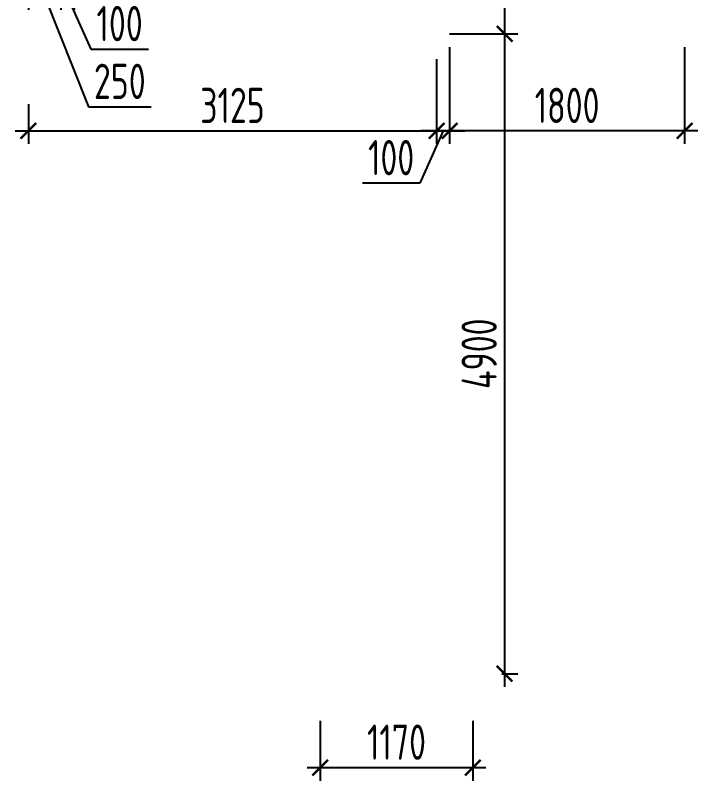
# Model space of a CAD drawing. Header units: millimetres. Extents: x -350007 to 536090, y -888 to 198380.
# Drawn here: x 250526 to 255752, y 54486 to 60347 of the extents above; entities that cross this region are included whole.
import ezdxf

# ---------------------------------------------------------------- set-up
doc = ezdxf.new("R2010")
doc.units = ezdxf.units.MM
doc.layers.add('АР_Размеры нов.', color=15, linetype='Continuous', lineweight=0)
doc.styles.add('ISOCPEUR', font='isocpeur.ttf', dxfattribs={"width": 0.7})
doc.dimstyles.new('R_100', dxfattribs={"dimtxt": 270, "dimasz": 120, "dimexe": 100, "dimexo": 0, "dimgap": 60, "dimtad": 1, "dimdec": 0, "dimrnd": 5, "dimzin": 0, "dimdsep": 46, "dimtxsty": 'ISOCPEUR', "dimblk": 'ARCHTICK', "dimcen": 0, "dimdle": 100, "dimclrd": 256, "dimclre": 256, "dimclrt": 256, "dimadec": 0, "dimazin": 0, "dimtfac": 2, "dimtdec": 0, "dimtofl": 0, "dimtmove": 1, "dimatfit": 3, "dimfxl": 1, "dimtvp": 3, "dimtolj": 1, "dimtzin": 0, "dimarcsym": 0})

# ---------------------------------------------------------------- blocks, each defined once
blk = doc.blocks.new('_ArchTick')
at = {"color": 0, "linetype": 'ByBlock', "const_width": 0.15}
blk.add_lwpolyline([(-0.5, -0.5), (0.5, 0.5)], dxfattribs=at)
blk = doc.blocks.new('*D2642')
at = {"layer": 'Defpoints', "color": 0, "ltscale": 100, "transparency": 16777216}
for p in [(253852.4, 61335.9), (253852.4, 60205.9), (254273.6, 60205.9)]:
    blk.add_point(p, dxfattribs=at)
at = {"layer": 'АР_Размеры нов.', "lineweight": -2, "ltscale": 100, "transparency": 16777216}
for p, q in [((254273.6, 61435.9), (254273.6, 60105.9)), ((253852.4, 61335.9), (254373.6, 61335.9)), ((253852.4, 60205.9), (254373.6, 60205.9))]:
    blk.add_line(p, q, dxfattribs=at)
at = {"layer": 'АР_Размеры нов.', "lineweight": -2, "ltscale": 100, "transparency": 16777216, "xscale": 120, "yscale": 120, "zscale": 120}
for p, rotation in [((254273.6, 61335.9), 90), ((254273.6, 60205.9), 270)]:
    blk.add_blockref('_ArchTick', p, dxfattribs=dict(at, rotation=rotation))
at = {"layer": 'АР_Размеры нов.', "ltscale": 100, "transparency": 16777216, "insert": (254078.6, 60770.9), "char_height": 270, "attachment_point": 5, "rotation": 90, "style": 'ISOCPEUR'}
blk.add_mtext('\\A1;1130', dxfattribs=at)
blk = doc.blocks.new('*D2643')
at = {"layer": 'Defpoints', "color": 0, "ltscale": 100, "transparency": 16777216}
for p in [(253852.3, 60103.6), (255652.5, 60103.6), (253852.3, 59462.2)]:
    blk.add_point(p, dxfattribs=at)
at = {"layer": 'АР_Размеры нов.', "lineweight": -2, "ltscale": 100, "transparency": 16777216}
for p, q in [((253852.3, 60103.6), (253852.3, 59362.2)), ((255652.5, 60103.6), (255652.5, 59362.2)), ((255752.5, 59462.2), (253752.3, 59462.2))]:
    blk.add_line(p, q, dxfattribs=at)
at = {"layer": 'АР_Размеры нов.', "lineweight": -2, "ltscale": 100, "transparency": 16777216, "xscale": 120, "yscale": 120, "zscale": 120, "rotation": 180}
blk.add_blockref('_ArchTick', (253852.3, 59462.2), dxfattribs=at)
at = {"layer": 'АР_Размеры нов.', "lineweight": -2, "ltscale": 100, "transparency": 16777216, "xscale": 120, "yscale": 120, "zscale": 120}
blk.add_blockref('_ArchTick', (255652.5, 59462.2), dxfattribs=at)
at = {"layer": 'АР_Размеры нов.', "ltscale": 100, "transparency": 16777216, "insert": (254752.4, 59657.2), "char_height": 270, "attachment_point": 5, "style": 'ISOCPEUR'}
blk.add_mtext('\\A1;1800', dxfattribs=at)
blk = doc.blocks.new('*D2644')
at = {"layer": 'Defpoints', "color": 0, "ltscale": 100, "transparency": 16777216}
for p in [(253852.4, 60205.7), (254251.5, 55305.7), (254273.6, 55305.7)]:
    blk.add_point(p, dxfattribs=at)
at = {"layer": 'АР_Размеры нов.', "lineweight": -2, "ltscale": 100, "transparency": 16777216}
for p, q in [((254273.6, 60305.7), (254273.6, 55205.7)), ((253852.4, 60205.7), (254373.6, 60205.7)), ((254251.5, 55305.7), (254373.6, 55305.7))]:
    blk.add_line(p, q, dxfattribs=at)
at = {"layer": 'АР_Размеры нов.', "lineweight": -2, "ltscale": 100, "transparency": 16777216, "xscale": 120, "yscale": 120, "zscale": 120}
for p, rotation in [((254273.6, 60205.7), 90), ((254273.6, 55305.7), 270)]:
    blk.add_blockref('_ArchTick', p, dxfattribs=dict(at, rotation=rotation))
at = {"layer": 'АР_Размеры нов.', "ltscale": 100, "transparency": 16777216, "insert": (254078.6, 57755.7), "char_height": 270, "attachment_point": 5, "rotation": 90, "style": 'ISOCPEUR'}
blk.add_mtext('\\A1;4900', dxfattribs=at)
blk = doc.blocks.new('*D2896')
at = {"layer": 'Defpoints', "color": 0, "ltscale": 100, "transparency": 16777216}
for p in [(252860.6, 54945.7), (254030.6, 54945.7), (254030.6, 54586.3)]:
    blk.add_point(p, dxfattribs=at)
at = {"layer": 'АР_Размеры нов.', "lineweight": -2, "ltscale": 100, "transparency": 16777216}
for p, q in [((252860.6, 54945.7), (252860.6, 54486.3)), ((254030.6, 54945.7), (254030.6, 54486.3)), ((252760.6, 54586.3), (254130.6, 54586.3))]:
    blk.add_line(p, q, dxfattribs=at)
at = {"layer": 'АР_Размеры нов.', "lineweight": -2, "ltscale": 100, "transparency": 16777216, "xscale": 120, "yscale": 120, "zscale": 120, "rotation": 180}
blk.add_blockref('_ArchTick', (252860.6, 54586.3), dxfattribs=at)
at = {"layer": 'АР_Размеры нов.', "lineweight": -2, "ltscale": 100, "transparency": 16777216, "xscale": 120, "yscale": 120, "zscale": 120}
blk.add_blockref('_ArchTick', (254030.6, 54586.3), dxfattribs=at)
at = {"layer": 'АР_Размеры нов.', "ltscale": 100, "transparency": 16777216, "insert": (253445.6, 54781.3), "char_height": 270, "attachment_point": 5, "style": 'ISOCPEUR'}
blk.add_mtext('\\A1;1170', dxfattribs=at)
blk = doc.blocks.new('*D2315')
at = {"layer": 'Defpoints', "color": 0, "ltscale": 500, "transparency": 16777216}
for p in [(250625.6, 61155.7), (250875.6, 61155.7), (250625.6, 60488.7)]:
    blk.add_point(p, dxfattribs=at)
at = {"layer": 'АР_Размеры нов.', "lineweight": -2, "ltscale": 500, "transparency": 16777216}
for p, q in [((250625.6, 61155.7), (250625.6, 60388.7)), ((250875.6, 61155.7), (250875.6, 60388.7)), ((250975.6, 60488.7), (250525.6, 60488.7)), ((250750.6, 60488.7), (251086.6, 59646.4)), ((251086.6, 59646.4), (251565.7, 59646.4))]:
    blk.add_line(p, q, dxfattribs=at)
at = {"layer": 'АР_Размеры нов.', "lineweight": -2, "ltscale": 500, "transparency": 16777216, "xscale": 120, "yscale": 120, "zscale": 120, "rotation": 180}
blk.add_blockref('_ArchTick', (250625.6, 60488.7), dxfattribs=at)
at = {"layer": 'АР_Размеры нов.', "lineweight": -2, "ltscale": 500, "transparency": 16777216, "xscale": 120, "yscale": 120, "zscale": 120}
blk.add_blockref('_ArchTick', (250875.6, 60488.7), dxfattribs=at)
at = {"layer": 'АР_Размеры нов.', "lineweight": 13, "ltscale": 500, "transparency": 16777216, "insert": (251326.1, 59841.4), "char_height": 270, "attachment_point": 5, "style": 'ISOCPEUR'}
blk.add_mtext('\\A1;250', dxfattribs=at)
blk = doc.blocks.new('*D2316')
at = {"layer": 'Defpoints', "color": 0, "ltscale": 500, "transparency": 16777216}
for p in [(250875.6, 61155.7), (250975.6, 61055.7), (250975.6, 60488.7)]:
    blk.add_point(p, dxfattribs=at)
at = {"layer": 'АР_Размеры нов.', "lineweight": -2, "ltscale": 500, "transparency": 16777216}
for p, q in [((250875.6, 61155.7), (250875.6, 60388.7)), ((250975.6, 61055.7), (250975.6, 60388.7)), ((250875.6, 60488.7), (250755.6, 60488.7)), ((250875.6, 60488.7), (250975.6, 60488.7)), ((250925.6, 60488.7), (251104.1, 60088.7)), ((250975.6, 60488.7), (251095.6, 60488.7)), ((251104.1, 60088.7), (251545.4, 60088.7))]:
    blk.add_line(p, q, dxfattribs=at)
at = {"layer": 'АР_Размеры нов.', "lineweight": -2, "ltscale": 500, "transparency": 16777216, "xscale": 120, "yscale": 120, "zscale": 120}
blk.add_blockref('_ArchTick', (250875.6, 60488.7), dxfattribs=at)
at = {"layer": 'АР_Размеры нов.', "lineweight": -2, "ltscale": 500, "transparency": 16777216, "xscale": 120, "yscale": 120, "zscale": 120, "rotation": 180}
blk.add_blockref('_ArchTick', (250975.6, 60488.7), dxfattribs=at)
at = {"layer": 'АР_Размеры нов.', "lineweight": 13, "ltscale": 500, "transparency": 16777216, "insert": (251324.8, 60283.7), "char_height": 270, "attachment_point": 5, "style": 'ISOCPEUR'}
blk.add_mtext('\\A1;100', dxfattribs=at)
blk = doc.blocks.new('*D2475')
at = {"layer": 'Defpoints', "color": 0, "ltscale": 500, "transparency": 16777216}
for p in [(253752.3, 60011.7), (253852.4, 60011.7), (253752.3, 59462.2)]:
    blk.add_point(p, dxfattribs=at)
at = {"layer": 'АР_Размеры нов.', "lineweight": -2, "ltscale": 500, "transparency": 16777216}
for p, q in [((253752.3, 60011.7), (253752.3, 59362.2)), ((253852.4, 60011.7), (253852.4, 59362.2)), ((253802.3, 59462.2), (253625.2, 59062.2)), ((253752.3, 59462.2), (253632.3, 59462.2)), ((253852.4, 59462.2), (253752.3, 59462.2)), ((253852.4, 59462.2), (253972.4, 59462.2)), ((253625.2, 59062.2), (253183.9, 59062.2))]:
    blk.add_line(p, q, dxfattribs=at)
at = {"layer": 'АР_Размеры нов.', "lineweight": -2, "ltscale": 500, "transparency": 16777216, "xscale": 120, "yscale": 120, "zscale": 120}
blk.add_blockref('_ArchTick', (253752.3, 59462.2), dxfattribs=at)
at = {"layer": 'АР_Размеры нов.', "lineweight": -2, "ltscale": 500, "transparency": 16777216, "xscale": 120, "yscale": 120, "zscale": 120, "rotation": 180}
blk.add_blockref('_ArchTick', (253852.4, 59462.2), dxfattribs=at)
at = {"layer": 'АР_Размеры нов.', "lineweight": 13, "ltscale": 500, "transparency": 16777216, "insert": (253404.6, 59257.2), "char_height": 270, "attachment_point": 5, "style": 'ISOCPEUR'}
blk.add_mtext('\\A1;100', dxfattribs=at)
blk = doc.blocks.new('*D2476')
at = {"layer": 'Defpoints', "color": 0, "ltscale": 500, "transparency": 16777216}
for p in [(250625.6, 59668), (253752.3, 59686.9), (253752.3, 59462.2)]:
    blk.add_point(p, dxfattribs=at)
at = {"layer": 'АР_Размеры нов.', "lineweight": -2, "ltscale": 500, "transparency": 16777216}
for p, q in [((250625.6, 59668), (250625.6, 59362.2)), ((253752.3, 59686.9), (253752.3, 59362.2)), ((250525.6, 59462.2), (253852.3, 59462.2))]:
    blk.add_line(p, q, dxfattribs=at)
at = {"layer": 'АР_Размеры нов.', "lineweight": -2, "ltscale": 500, "transparency": 16777216, "xscale": 120, "yscale": 120, "zscale": 120, "rotation": 180}
blk.add_blockref('_ArchTick', (250625.6, 59462.2), dxfattribs=at)
at = {"layer": 'АР_Размеры нов.', "lineweight": -2, "ltscale": 500, "transparency": 16777216, "xscale": 120, "yscale": 120, "zscale": 120}
blk.add_blockref('_ArchTick', (253752.3, 59462.2), dxfattribs=at)
at = {"layer": 'АР_Размеры нов.', "lineweight": 13, "ltscale": 500, "transparency": 16777216, "insert": (252189, 59657.2), "char_height": 270, "attachment_point": 5, "style": 'ISOCPEUR'}
blk.add_mtext('\\A1;3125', dxfattribs=at)

msp = doc.modelspace()

# ---------------------------------------------------------------- dimensions: what is measured, and where the dimension line sits
at = {"layer": 'АР_Размеры нов.', "ltscale": 100}
for base, p1, p2, picture, middle in [((254273.6, 60205.9), (253852.4, 61335.9), (253852.4, 60205.9), '*D2642', (254078.6, 60770.9)), ((254273.6, 55305.7), (253852.4, 60205.7), (254251.5, 55305.7), '*D2644', (254078.6, 57755.7))]:
    dim = msp.add_linear_dim(base=base, p1=p1, p2=p2, angle=90, dimstyle='R_100', override={"dimpost": '\\X', "dimfxl": 2.5, "dimarcsym": 2}, dxfattribs=at)
    dim.commit()
    dim.dimension.update_dxf_attribs({"geometry": picture, "text_midpoint": middle})
at = {"layer": 'АР_Размеры нов.', "lineweight": 13, "ltscale": 500}
for base, p1, p2, picture, middle in [((250625.6, 60488.7), (250875.6, 61155.7), (250625.6, 61155.7), '*D2315', (251146.6, 59646.4)), ((250975.6, 60488.7), (250875.6, 61155.7), (250975.6, 61055.7), '*D2316', (251164.1, 60088.7)), ((253752.3, 59462.2), (253852.4, 60011.7), (253752.3, 60011.7), '*D2475', (253565.2, 59062.2))]:
    dim = msp.add_linear_dim(base=base, p1=p1, p2=p2, dimstyle='R_100', override={"dimpost": '\\X'}, dxfattribs=at)
    dim.commit()
    dim.dimension.update_dxf_attribs({"geometry": picture, "text_midpoint": middle, "dimtype": 160})
at = {"layer": 'АР_Размеры нов.', "ltscale": 100}
for base, p1, p2, picture, middle in [((253852.3, 59462.2), (255652.5, 60103.6), (253852.3, 60103.6), '*D2643', (254752.4, 59657.2)), ((254030.6, 54586.3), (252860.6, 54945.7), (254030.6, 54945.7), '*D2896', (253445.6, 54781.3))]:
    dim = msp.add_linear_dim(base=base, p1=p1, p2=p2, dimstyle='R_100', override={"dimpost": '\\X', "dimfxl": 2.5, "dimarcsym": 2}, dxfattribs=at)
    dim.commit()
    dim.dimension.update_dxf_attribs({"geometry": picture, "text_midpoint": middle})
at = {"layer": 'АР_Размеры нов.', "lineweight": 13, "ltscale": 500}
dim = msp.add_linear_dim(base=(253752.3, 59462.2), p1=(250625.6, 59668), p2=(253752.3, 59686.9), dimstyle='R_100', override={"dimpost": '\\X'}, dxfattribs=at)
dim.commit()
dim.dimension.update_dxf_attribs({"geometry": '*D2476', "text_midpoint": (252189, 59657.2)})

doc.saveas('drawing.dxf')
